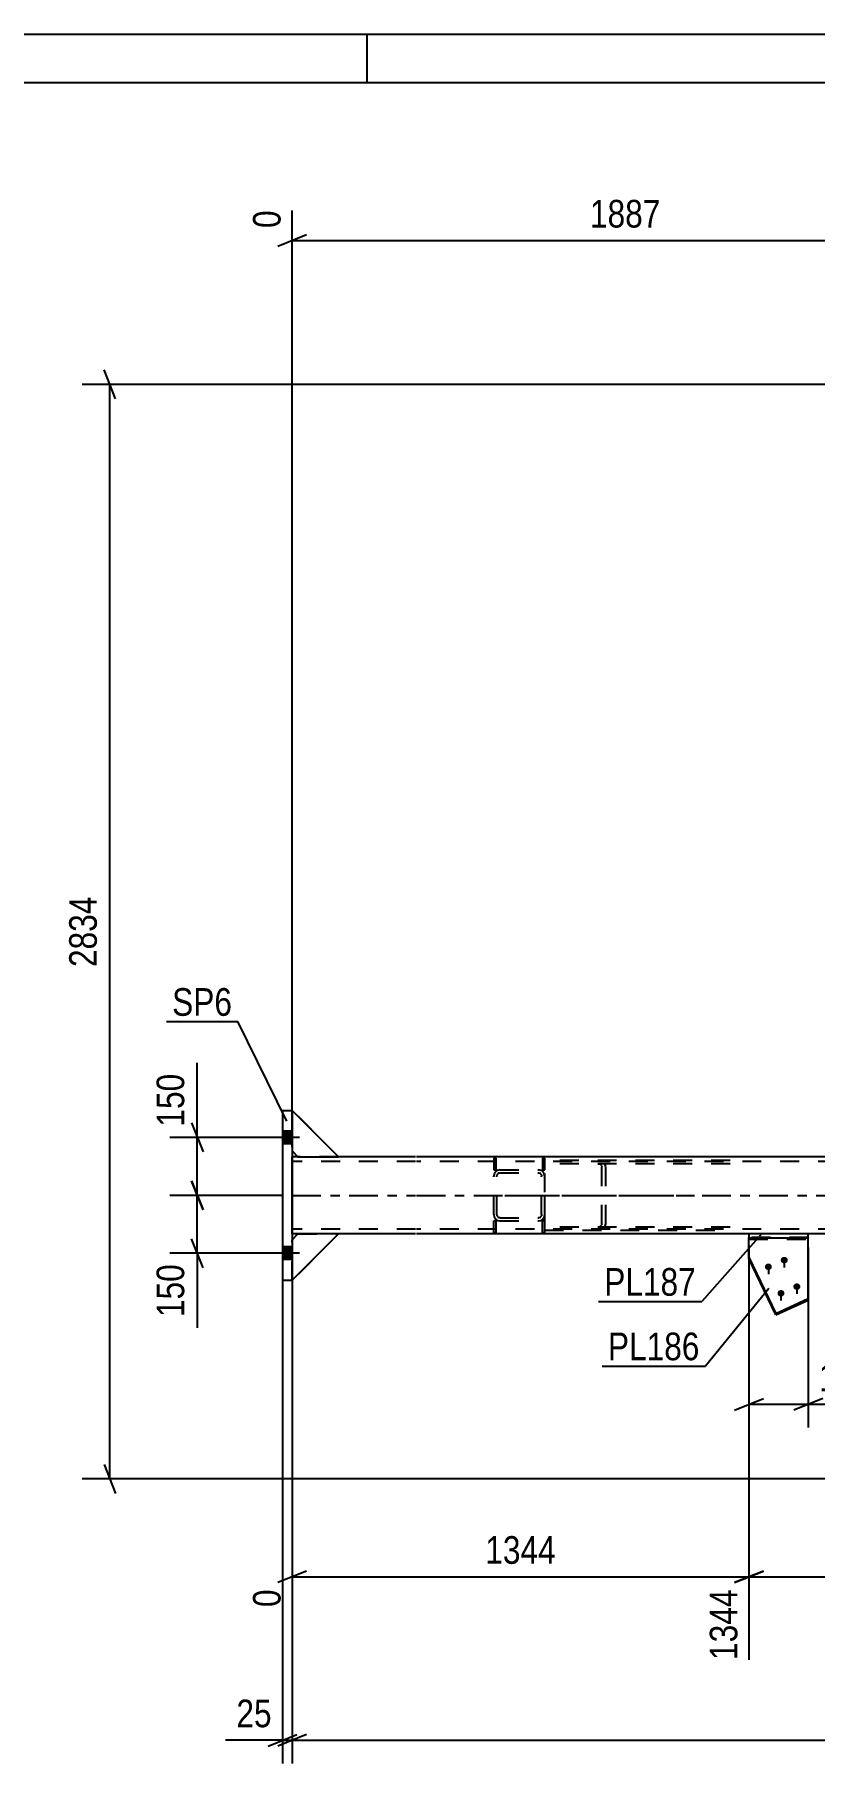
# Model space of a CAD drawing. Header units: millimetres. Extents: x -132 to 1057, y -569 to 272.
# Drawn here: x -27 to 53.8, y 92.6 to 271.7 of the extents above; entities that cross this region are included whole.
import ezdxf

# ---------------------------------------------------------------- set-up
doc = ezdxf.new("R2010")
doc.units = ezdxf.units.MM
doc.linetypes.add('DXK_LINE_DOT2', pattern=[3.9198, 1.9599, -1.9599])
doc.linetypes.add('DXK_LINE_DOT3', pattern=[5.9187, 2.979, -0.9799, 0.9799, -0.9799])
doc.styles.add('Arial Narrow', font='ARIALN.TTF', dxfattribs={"height": 0.2})

# ---------------------------------------------------------------- blocks, each defined once
blk = doc.blocks.new('Unknown-335479220-1133')
at = {"color": 5, "linetype": 'Continuous'}
for p, q in [((1057.45, 271.71), (-131.55, 271.71)), ((7.45, 266.71), (7.45, 271.71)), ((1052.45, 266.71), (-126.55, 266.71))]:
    blk.add_line(p, q, dxfattribs=at)
blk = doc.blocks.new('Part-335479220-5216 - 5061')
at = {"color": 2, "linetype": 'Continuous'}
for p, q in [((47.01, 147.46), (47.01, 147.06)), ((53.16, 147.46), (47.01, 147.46)), ((47.01, 147.06), (53.16, 147.06)), ((53.16, 147.06), (53.16, 147.46))]:
    blk.add_line(p, q, dxfattribs=at)
blk = doc.blocks.new('Part-335479220-5202 - 5061')
at = {"color": 7, "linetype": 'DXK_LINE_DOT2'}
for p, q in [((20.8, 148.82), (20.56, 148.82)), ((20.56, 147.62), (20.56, 148.82)), ((20.56, 147.62), (20.56, 148.82)), ((20.8, 147.62), (20.8, 148.82)), ((20.8, 147.62), (20.8, 148.82)), ((20.56, 147.62), (20.8, 147.62))]:
    blk.add_line(p, q, dxfattribs=at)
blk = doc.blocks.new('Part-335479220-5205 - 5061')
at = {"color": 7, "linetype": 'DXK_LINE_DOT2'}
for p, q in [((25.84, 155.3), (25.6, 155.3)), ((25.6, 155.3), (25.6, 154.1)), ((25.6, 155.3), (25.6, 154.1)), ((25.6, 154.1), (25.84, 154.1)), ((25.84, 154.1), (25.84, 155.3)), ((25.84, 154.1), (25.84, 155.3))]:
    blk.add_line(p, q, dxfattribs=at)
blk = doc.blocks.new('Part-335479220-5195 - 5061')
at = {"color": 2, "linetype": 'Continuous'}
for p, q in [((-0.34, 146.86), (0.26, 147.46)), ((4.46, 147.46), (-0.34, 142.66)), ((4.46, 147.46), (0.26, 147.46))]:
    blk.add_line(p, q, dxfattribs=at)
at = {"color": 7, "linetype": 'DXK_LINE_DOT2'}
blk.add_line((-0.34, 142.66), (-0.34, 146.86), dxfattribs=at)
blk = doc.blocks.new('Part-335479220-5221 - 5061')
at = {"color": 7, "linetype": 'DXK_LINE_DOT2'}
for p, q in [((4.46, 155.46), (-0.34, 160.26)), ((-0.34, 160.26), (-0.34, 156.06)), ((-0.34, 156.06), (0.26, 155.46)), ((0.26, 155.46), (4.46, 155.46))]:
    blk.add_line(p, q, dxfattribs=at)
blk = doc.blocks.new('Bolt-335479220-5157 - 5061')
at = {"linetype": 'Continuous'}
for points in [[(-1.34, 158.12), (-1.34, 156.8), (-0.34, 156.8), (-0.34, 158.12)], [(-1.34, 158.12), (-1.34, 156.8), (-0.34, 156.8), (-0.34, 158.12)], [(-1.34, 146.12), (-1.34, 144.8), (-0.34, 144.8), (-0.34, 146.12)], [(-1.34, 146.12), (-1.34, 144.8), (-0.34, 144.8), (-0.34, 146.12)]]:
    blk.add_hatch(color=1, dxfattribs=at).paths.add_polyline_path(points)
at = {"color": 1, "linetype": 'Continuous'}
for p, q in [((-0.34, 158.12), (-1.34, 158.12)), ((-0.34, 158.12), (-1.34, 158.12)), ((0.42, 157.46), (-4.34, 157.46)), ((0.42, 157.46), (-4.34, 157.46)), ((-0.34, 156.8), (-1.34, 156.8)), ((-0.34, 156.8), (-1.34, 156.8)), ((0.42, 145.46), (-4.34, 145.46)), ((0.42, 145.46), (-4.34, 145.46)), ((-0.34, 146.12), (-1.34, 146.12)), ((-0.34, 146.12), (-1.34, 146.12)), ((-0.34, 144.8), (-1.34, 144.8)), ((-0.34, 144.8), (-1.34, 144.8))]:
    blk.add_line(p, q, dxfattribs=at)
blk = doc.blocks.new('Part-335479220-5162 - 5061')
at = {"color": 7, "linetype": 'DXK_LINE_DOT2'}
for p, q in [((53.16, 147.08), (47.01, 147.08)), ((47.01, 147.08), (47.01, 147.06)), ((47.01, 147.06), (47.01, 147.08)), ((47.01, 146.91), (53.16, 146.91)), ((53.16, 147.08), (53.16, 147.06)), ((53.16, 147.06), (53.16, 147.08))]:
    blk.add_line(p, q, dxfattribs=at)
at = {"color": 2, "linetype": 'Continuous'}
for p, q in [((47.01, 144.9), (47.01, 147.06)), ((53.16, 140.61), (53.16, 147.06)), ((47.01, 145.06), (49.79, 139.23)), ((49.79, 139.07), (47.01, 144.9)), ((49.79, 139.23), (53.16, 140.77)), ((49.79, 139.07), (53.16, 140.61)), ((49.79, 139.23), (49.79, 139.07))]:
    blk.add_line(p, q, dxfattribs=at)
blk = doc.blocks.new('Bolt-335479220-5163 - 5061')
at = {"linetype": 'Continuous'}
for points in [[(50.67, 144.41), (50.59, 144.42), (50.52, 144.44), (50.45, 144.47), (50.4, 144.52), (50.35, 144.58), (50.32, 144.64), (50.31, 144.71), (50.31, 144.78), (50.32, 144.85), (50.35, 144.92), (50.4, 144.97), (50.45, 145.02), (50.52, 145.06), (50.59, 145.08), (50.67, 145.09), (50.74, 145.08), (50.81, 145.06), (50.88, 145.02), (50.93, 144.97), (50.98, 144.92), (51.01, 144.85), (51.02, 144.78), (51.02, 144.71), (51.01, 144.64), (50.98, 144.58), (50.93, 144.52), (50.88, 144.47), (50.81, 144.44), (50.74, 144.42)], [(49.02, 143.72), (48.95, 143.73), (48.88, 143.75), (48.81, 143.78), (48.76, 143.83), (48.71, 143.89), (48.68, 143.95), (48.66, 144.02), (48.66, 144.09), (48.68, 144.16), (48.71, 144.23), (48.76, 144.28), (48.81, 144.33), (48.88, 144.37), (48.95, 144.39), (49.02, 144.39), (49.1, 144.39), (49.17, 144.37), (49.23, 144.33), (49.29, 144.28), (49.33, 144.23), (49.37, 144.16), (49.38, 144.09), (49.38, 144.02), (49.37, 143.95), (49.33, 143.89), (49.29, 143.83), (49.23, 143.78), (49.17, 143.75), (49.1, 143.73)], [(50.33, 140.97), (50.26, 140.98), (50.18, 141), (50.12, 141.04), (50.06, 141.09), (50.02, 141.14), (49.99, 141.21), (49.97, 141.28), (49.97, 141.35), (49.99, 141.42), (50.02, 141.48), (50.06, 141.54), (50.12, 141.59), (50.18, 141.62), (50.26, 141.64), (50.33, 141.65), (50.41, 141.64), (50.48, 141.62), (50.54, 141.59), (50.6, 141.54), (50.64, 141.48), (50.67, 141.42), (50.69, 141.35), (50.69, 141.28), (50.67, 141.21), (50.64, 141.14), (50.6, 141.09), (50.54, 141.04), (50.48, 141), (50.41, 140.98)], [(51.97, 141.67), (51.9, 141.67), (51.83, 141.69), (51.76, 141.73), (51.71, 141.78), (51.66, 141.83), (51.63, 141.9), (51.62, 141.97), (51.62, 142.04), (51.63, 142.11), (51.66, 142.17), (51.71, 142.23), (51.76, 142.28), (51.83, 142.31), (51.9, 142.33), (51.97, 142.34), (52.05, 142.33), (52.12, 142.31), (52.19, 142.28), (52.24, 142.23), (52.29, 142.17), (52.32, 142.11), (52.33, 142.04), (52.33, 141.97), (52.32, 141.9), (52.29, 141.83), (52.24, 141.78), (52.19, 141.73), (52.12, 141.69), (52.05, 141.67)]]:
    blk.add_hatch(color=1, dxfattribs=at).paths.add_polyline_path(points)
at = {"color": 1, "linetype": 'Continuous'}
for p, q in [((49.02, 144.33), (49.02, 143.3)), ((50.67, 145.02), (50.67, 144)), ((50.33, 141.59), (50.33, 140.56)), ((51.97, 142.28), (51.97, 141.25))]:
    blk.add_line(p, q, dxfattribs=at)
blk = doc.blocks.new('Part-335479220-5198 - 5061')
at = {"color": 7, "linetype": 'DXK_LINE_DOT2'}
for p, q in [((-0.34, 146.86), (0.26, 147.46)), ((4.46, 147.46), (-0.34, 142.66)), ((0.26, 147.46), (4.46, 147.46)), ((-0.34, 142.66), (-0.34, 146.86))]:
    blk.add_line(p, q, dxfattribs=at)
blk = doc.blocks.new('Part-335479220-5206 - 5061')
at = {"color": 7, "linetype": 'DXK_LINE_DOT2'}
for p, q in [((25.84, 148.82), (25.6, 148.82)), ((25.6, 147.62), (25.6, 148.82)), ((25.6, 147.62), (25.6, 148.82)), ((25.84, 147.62), (25.84, 148.82)), ((25.84, 147.62), (25.84, 148.82)), ((25.6, 147.62), (25.84, 147.62))]:
    blk.add_line(p, q, dxfattribs=at)
blk = doc.blocks.new('Part-335479220-5207 - 5061')
at = {"color": 7, "linetype": 'DXK_LINE_DOT2'}
for p, q in [((20.8, 155.3), (20.56, 155.3)), ((20.56, 155.3), (20.56, 154.1)), ((20.56, 155.3), (20.56, 154.1)), ((20.56, 154.1), (20.8, 154.1)), ((20.8, 154.1), (20.8, 155.3)), ((20.8, 154.1), (20.8, 155.3))]:
    blk.add_line(p, q, dxfattribs=at)
blk = doc.blocks.new('Part-335479220-5238 - 5061')
at = {"color": 2, "linetype": 'Continuous'}
for p, q in [((4.46, 155.46), (-0.34, 160.26)), ((-0.34, 156.06), (0.26, 155.46)), ((0.26, 155.46), (4.46, 155.46))]:
    blk.add_line(p, q, dxfattribs=at)
at = {"color": 7, "linetype": 'DXK_LINE_DOT2'}
blk.add_line((-0.34, 160.26), (-0.34, 156.06), dxfattribs=at)
blk = doc.blocks.new('Part-335479220-5241 - 5061')
at = {"color": 7, "linetype": 'DXK_LINE_DOT2'}
for p, q in [((4.46, 155.46), (-0.34, 160.26)), ((-0.34, 160.26), (-0.34, 156.06)), ((-0.34, 156.06), (0.26, 155.46)), ((0.26, 155.46), (4.46, 155.46))]:
    blk.add_line(p, q, dxfattribs=at)
blk = doc.blocks.new('Part-335479220-5244 - 5061')
at = {"color": 7, "linetype": 'DXK_LINE_DOT2'}
for p, q in [((-0.34, 146.86), (0.26, 147.46)), ((4.46, 147.46), (-0.34, 142.66)), ((0.26, 147.46), (4.46, 147.46)), ((-0.34, 142.66), (-0.34, 146.86))]:
    blk.add_line(p, q, dxfattribs=at)
blk = doc.blocks.new('Part-335479220-5261 - 5061')
at = {"color": 2, "linetype": 'Continuous'}
for p, q in [((-1.34, 160.26), (-0.34, 160.26)), ((-1.34, 160.26), (-1.34, 142.66)), ((-0.34, 160.26), (-0.34, 142.66)), ((-1.34, 142.66), (-0.34, 142.66))]:
    blk.add_line(p, q, dxfattribs=at)
blk = doc.blocks.new('Part-335479220-5267 - 5061')
at = {"color": 7, "linetype": 'DXK_LINE_DOT2'}
for p, q in [((25.84, 147.86), (25.84, 155.06)), ((45.05, 155.06), (25.84, 155.06)), ((45.05, 154.74), (25.84, 154.74)), ((31.66, 155.01), (31.36, 155.06)), ((31.36, 154.74), (31.51, 154.71)), ((31.73, 154.54), (31.76, 154.42)), ((31.76, 148.5), (31.76, 154.42)), ((32.16, 154.42), (32.09, 154.66)), ((32.16, 148.5), (32.16, 154.42)), ((45.05, 148.18), (25.84, 148.18)), ((25.84, 147.86), (45.05, 147.86)), ((31.51, 148.2), (31.36, 148.18)), ((31.36, 147.86), (31.66, 147.9)), ((31.76, 148.5), (31.73, 148.37)), ((32.09, 148.25), (32.16, 148.5))]:
    blk.add_line(p, q, dxfattribs=at)
at = {"color": 7, "linetype": 'DXK_LINE_DOT3'}
blk.add_line((21.7, 151.46), (41.36, 151.46), dxfattribs=at)
at = {"color": 7, "linetype": 'DXK_LINE_DOT2'}
for centre, start, end in [((31.4, 154.36), 29.251, 73.2822), ((31.4, 148.55), 286.7178, 330.749)]:
    blk.add_arc(centre, 0.369, start, end, dxfattribs=at)
blk = doc.blocks.new('Part-335479220-5293 - 5061')
at = {"color": 7, "linetype": 'DXK_LINE_DOT2'}
for p, q in [((21.2, 154.1), (20.96, 154.05)), ((21.2, 154.1), (25.2, 154.1)), ((25.45, 154.05), (25.2, 154.1)), ((20.61, 153.7), (20.56, 153.46)), ((20.56, 149.46), (20.56, 153.46)), ((20.88, 153.46), (20.9, 153.58)), ((20.88, 149.46), (20.88, 153.46)), ((21.08, 153.75), (21.2, 153.78)), ((21.2, 153.78), (25.2, 153.78)), ((25.2, 153.78), (25.32, 153.75)), ((25.5, 153.58), (25.52, 153.46)), ((25.52, 149.46), (25.52, 153.46)), ((25.84, 153.46), (25.79, 153.7)), ((25.84, 149.46), (25.84, 153.46)), ((20.56, 149.46), (20.61, 149.21)), ((20.9, 149.33), (20.88, 149.46)), ((20.96, 148.86), (21.2, 148.82)), ((21.2, 149.14), (21.08, 149.16)), ((21.2, 149.14), (25.2, 149.14)), ((21.2, 148.82), (25.2, 148.82)), ((25.32, 149.16), (25.2, 149.14)), ((25.2, 148.82), (25.45, 148.86)), ((25.52, 149.46), (25.5, 149.33)), ((25.79, 149.21), (25.84, 149.46))]:
    blk.add_line(p, q, dxfattribs=at)
for centre, radius, start, end in [((21.2, 153.46), 0.64, 112.5, 157.5), ((25.2, 153.46), 0.64, 22.5, 67.5), ((21.2, 153.46), 0.32, 112.5, 157.5), ((25.2, 153.46), 0.32, 22.5, 67.5), ((21.2, 149.46), 0.64, 202.5, 247.5), ((21.2, 149.46), 0.32, 202.5, 247.5), ((25.2, 149.46), 0.32, 292.5, 337.5), ((25.2, 149.46), 0.64, 292.5, 337.5)]:
    blk.add_arc(centre, radius, start, end, dxfattribs=at)
blk = doc.blocks.new('Part-335479220-5317 - 5061')
at = {"color": 2, "linetype": 'Continuous'}
for p, q in [((0.26, 155.46), (-0.34, 155.46)), ((-0.34, 148.42), (-0.34, 154.5)), ((12.46, 155.46), (4.46, 155.46)), ((68.7, 155.46), (12.56, 155.46)), ((0.26, 147.46), (-0.34, 147.46)), ((12.46, 147.46), (4.46, 147.46)), ((47.01, 147.46), (12.56, 147.46)), ((68.7, 147.46), (53.16, 147.46))]:
    blk.add_line(p, q, dxfattribs=at)
at = {"color": 7, "linetype": 'DXK_LINE_DOT2'}
for p, q in [((-0.34, 154.5), (-0.34, 155.46)), ((-0.34, 155.46), (-0.34, 155.17)), ((12.46, 154.98), (-0.34, 154.98)), ((4.46, 155.46), (0.26, 155.46)), ((467.71, 154.98), (12.56, 154.98)), ((-0.34, 147.46), (-0.34, 148.42)), ((12.46, 147.94), (-0.34, 147.94)), ((4.46, 147.46), (0.26, 147.46)), ((467.71, 147.94), (12.56, 147.94)), ((53.16, 147.46), (47.01, 147.46))]:
    blk.add_line(p, q, dxfattribs=at)
at = {"color": 7, "linetype": 'DXK_LINE_DOT3'}
for p, q in [((-0.34, 151.46), (12.46, 151.46)), ((12.56, 151.46), (467.71, 151.46))]:
    blk.add_line(p, q, dxfattribs=at)
blk = doc.blocks.new('StraightDimension-335479220-11103 - 5061')
at = {"color": 7, "linetype": 'Continuous'}
for p, q in [((47.01, 145.99), (47.01, 103.33)), ((68.7, 126.13), (68.7, 103.33)), ((48.51, 112.54), (45.51, 111.34)), ((47.01, 111.94), (68.7, 111.94)), ((67.2, 111.34), (70.2, 112.54))]:
    blk.add_line(p, q, dxfattribs=at)
at = {"color": 0}
blk.add_wipeout([(61.2, 112.69), (61.2, 116.89), (54.51, 116.89), (54.51, 112.69)], dxfattribs=at)
at = {"color": 0, "linetype": 'Continuous'}
blk.add_wipeout([(68.1, 111.24), (63.9, 111.24), (63.9, 102.73), (68.1, 102.73)], dxfattribs=at)
at = {"color": 3, "style": 'Arial Narrow'}
blk.add_text('542', height=2.863, dxfattribs=at).set_placement((55.11, 113.29))
at = {"color": 3, "linetype": 'Continuous', "style": 'Arial Narrow'}
blk.add_text('1887', height=2.863, rotation=90.0002, dxfattribs=at).set_placement((67.5, 103.33))
blk = doc.blocks.new('StraightDimension-335479220-5410 - 5061')
at = {"color": 7, "linetype": 'Continuous'}
for p, q in [((47.01, 146.26), (47.01, 127.42)), ((53.16, 146.06), (53.16, 127.42)), ((45.51, 129.22), (48.51, 130.42)), ((47.01, 129.82), (53.16, 129.82)), ((54.66, 130.42), (51.66, 129.22))]:
    blk.add_line(p, q, dxfattribs=at)
at = {"color": 0}
blk.add_wipeout([(60.37, 130.57), (60.37, 134.77), (53.68, 134.77), (53.68, 130.57)], dxfattribs=at)
at = {"color": 7, "linetype": 'Continuous'}
blk.add_line((53.16, 129.82), (60.89, 129.82), dxfattribs=at)
blk.add_line((53.16, 129.82), (60.89, 129.82), dxfattribs=at)
at = {"color": 3, "style": 'Arial Narrow'}
blk.add_text('154', height=2.863, dxfattribs=at).set_placement((54.28, 131.17))
blk = doc.blocks.new('StraightDimension-335479220-5488 - 5061')
at = {"color": 7, "linetype": 'Continuous'}
for p, q in [((68.7, 235.98), (68.7, 258.98)), ((-0.34, 156.46), (-0.34, 253.49)), ((1.16, 250.97), (-1.84, 249.77)), ((67.2, 249.77), (70.2, 250.97)), ((-0.34, 250.37), (68.7, 250.37))]:
    blk.add_line(p, q, dxfattribs=at)
at = {"color": 0, "linetype": 'Continuous'}
for points in [[(68.1, 259.58), (63.9, 259.58), (63.9, 251.07), (68.1, 251.07)], [(-0.94, 254.09), (-5.14, 254.09), (-5.14, 251.07), (-0.94, 251.07)]]:
    blk.add_wipeout(points, dxfattribs=at)
at = {"color": 0}
blk.add_wipeout([(38.44, 251.12), (38.44, 255.32), (29.93, 255.32), (29.93, 251.12)], dxfattribs=at)
at = {"color": 3, "linetype": 'Continuous', "style": 'Arial Narrow'}
for s, height, p in [('1887', 2.863, (67.5, 251.67)), ('0', 2.86, (-1.54, 251.67))]:
    blk.add_text(s, height=height, rotation=90.0002, dxfattribs=at).set_placement(p)
at = {"color": 3, "style": 'Arial Narrow'}
blk.add_text('1887', height=2.863, dxfattribs=at).set_placement((30.53, 251.72))
blk = doc.blocks.new('StraightDimension-335479220-5550 - 5061')
at = {"color": 7, "linetype": 'Continuous'}
for p, q in [((-18.64, 233.96), (-19.84, 236.96)), ((210.93, 235.46), (-22.09, 235.46)), ((-19.24, 122.08), (-19.24, 235.46)), ((-19.84, 123.58), (-18.64, 120.58)), ((76.2, 122.08), (-22.09, 122.08))]:
    blk.add_line(p, q, dxfattribs=at)
at = {"color": 0}
blk.add_wipeout([(-19.99, 183.03), (-24.19, 183.03), (-24.19, 174.51), (-19.99, 174.51)], dxfattribs=at)
at = {"color": 3, "style": 'Arial Narrow'}
blk.add_text('2834', height=2.863, rotation=90.0002, dxfattribs=at).set_placement((-20.59, 175.11))
blk = doc.blocks.new('StraightDimension-335479220-11104 - 5061')
at = {"color": 7, "linetype": 'Continuous'}
for p, q in [((-0.34, 146.46), (-0.34, 108.81)), ((47.01, 145.99), (47.01, 103.33)), ((1.16, 112.54), (-1.84, 111.34)), ((-0.34, 111.94), (47.01, 111.94)), ((45.51, 111.34), (48.51, 112.54))]:
    blk.add_line(p, q, dxfattribs=at)
at = {"color": 0}
blk.add_wipeout([(27.59, 112.69), (27.59, 116.89), (19.08, 116.89), (19.08, 112.69)], dxfattribs=at)
at = {"color": 0, "linetype": 'Continuous'}
for points in [[(-0.94, 111.24), (-5.14, 111.24), (-5.14, 108.21), (-0.94, 108.21)], [(46.41, 111.24), (42.21, 111.24), (42.21, 102.73), (46.41, 102.73)]]:
    blk.add_wipeout(points, dxfattribs=at)
at = {"color": 3, "style": 'Arial Narrow'}
blk.add_text('1344', height=2.863, dxfattribs=at).set_placement((19.68, 113.29))
at = {"color": 3, "linetype": 'Continuous', "style": 'Arial Narrow'}
for s, height, p in [('0', 2.86, (-1.54, 108.81)), ('1344', 2.863, (45.81, 103.33))]:
    blk.add_text(s, height=height, rotation=90.0002, dxfattribs=at).set_placement(p)
blk = doc.blocks.new('StraightDimension-335479220-11182 - 5061')
at = {"color": 7, "linetype": 'Continuous'}
for p, q in [((-0.34, 159.26), (-0.34, 92.61)), ((1.16, 95.61), (-1.84, 94.41)), ((-0.34, 95.01), (496.96, 95.01))]:
    blk.add_line(p, q, dxfattribs=at)
blk = doc.blocks.new('StraightDimension-335479220-11183 - 5061')
at = {"color": 7, "linetype": 'Continuous'}
for p, q in [((-1.34, 159.26), (-1.34, 92.61)), ((-0.34, 159.26), (-0.34, 92.61)), ((-2.84, 94.41), (0.16, 95.61)), ((1.16, 95.61), (-1.84, 94.41)), ((-1.34, 95.01), (-0.34, 95.01))]:
    blk.add_line(p, q, dxfattribs=at)
at = {"color": 0}
blk.add_wipeout([(-1.86, 95.76), (-1.86, 99.96), (-6.72, 99.96), (-6.72, 95.76)], dxfattribs=at)
at = {"color": 7, "linetype": 'Continuous'}
blk.add_line((-1.34, 95.01), (-7.25, 95.01), dxfattribs=at)
blk.add_line((-1.34, 95.01), (-7.25, 95.01), dxfattribs=at)
at = {"color": 3, "style": 'Arial Narrow'}
blk.add_text('25', height=2.863, dxfattribs=at).set_placement((-6.12, 96.36))
blk = doc.blocks.new('StraightDimension-335479220-11358 - 5061')
at = {"color": 7, "linetype": 'Continuous'}
for p, q in [((-10.78, 158.96), (-9.58, 155.96)), ((-3.27, 157.46), (-13.03, 157.46)), ((-10.18, 151.46), (-10.18, 157.46)), ((-9.58, 149.96), (-10.78, 152.96)), ((-1.34, 151.46), (-13.03, 151.46))]:
    blk.add_line(p, q, dxfattribs=at)
at = {"color": 0}
blk.add_wipeout([(-10.93, 164.66), (-15.13, 164.66), (-15.13, 157.98), (-10.93, 157.98)], dxfattribs=at)
at = {"color": 7, "linetype": 'Continuous'}
blk.add_line((-10.18, 157.46), (-10.18, 165.19), dxfattribs=at)
blk.add_line((-10.18, 157.46), (-10.18, 165.19), dxfattribs=at)
at = {"color": 3, "style": 'Arial Narrow'}
blk.add_text('150', height=2.863, rotation=90.0002, dxfattribs=at).set_placement((-11.53, 158.58))
blk = doc.blocks.new('StraightDimension-335479220-11359 - 5061')
at = {"color": 7, "linetype": 'Continuous'}
for p, q in [((-10.78, 152.96), (-9.58, 149.96)), ((-1.34, 151.46), (-13.03, 151.46)), ((-10.18, 145.46), (-10.18, 151.46)), ((-9.58, 143.96), (-10.78, 146.96)), ((-3.66, 145.46), (-13.03, 145.46))]:
    blk.add_line(p, q, dxfattribs=at)
at = {"color": 0}
blk.add_wipeout([(-10.93, 144.93), (-15.13, 144.93), (-15.13, 138.25), (-10.93, 138.25)], dxfattribs=at)
at = {"color": 7, "linetype": 'Continuous'}
blk.add_line((-10.18, 145.46), (-10.18, 137.72), dxfattribs=at)
blk.add_line((-10.18, 145.46), (-10.18, 137.72), dxfattribs=at)
at = {"color": 3, "style": 'Arial Narrow'}
blk.add_text('150', height=2.863, rotation=90.0002, dxfattribs=at).set_placement((-11.53, 138.85))
blk = doc.blocks.new('Mark-335479220-5158 - 5061')
at = {"color": 0}
blk.add_wipeout([(41.89, 134.38), (41.89, 137.38), (32.39, 137.38), (32.39, 134.38)], dxfattribs=at)
blk.add_wipeout([(41.89, 134.38), (41.89, 137.38), (32.39, 137.38), (32.39, 134.38)], dxfattribs=at)
at = {"color": 30, "linetype": 'Continuous'}
for p in [(49.07, 141.82), (31.79, 133.78)]:
    blk.add_line(p, (42.49, 133.78), dxfattribs=at)
at = {"color": 3, "style": 'Arial Narrow'}
blk.add_text('PL186', height=2.863, dxfattribs=at).set_placement((32.39, 134.38))
blk = doc.blocks.new('Mark-335479220-5212 - 5061')
at = {"color": 0}
blk.add_wipeout([(41.51, 141.06), (41.51, 144.06), (32.01, 144.06), (32.01, 141.06)], dxfattribs=at)
blk.add_wipeout([(41.51, 141.06), (41.51, 144.06), (32.01, 144.06), (32.01, 141.06)], dxfattribs=at)
at = {"color": 30, "linetype": 'Continuous'}
for p in [(48.25, 147.36), (31.41, 140.46)]:
    blk.add_line(p, (42.11, 140.46), dxfattribs=at)
at = {"color": 3, "style": 'Arial Narrow'}
blk.add_text('PL187', height=2.863, dxfattribs=at).set_placement((32.01, 141.06))
blk = doc.blocks.new('Mark-335479220-5257 - 5061')
at = {"color": 0}
blk.add_wipeout([(-6.56, 170.06), (-6.56, 173.06), (-12.78, 173.06), (-12.78, 170.06)], dxfattribs=at)
blk.add_wipeout([(-6.56, 170.06), (-6.56, 173.06), (-12.78, 173.06), (-12.78, 170.06)], dxfattribs=at)
at = {"color": 30, "linetype": 'Continuous'}
for p in [(-13.38, 169.46), (-0.88, 159.16)]:
    blk.add_line(p, (-5.96, 169.46), dxfattribs=at)
at = {"color": 3, "style": 'Arial Narrow'}
blk.add_text('SP6', height=2.863, dxfattribs=at).set_placement((-12.78, 170.06))

msp = doc.modelspace()

# ---------------------------------------------------------------- block references
for name in ['Unknown-335479220-1133', 'Part-335479220-5261 - 5061', 'Part-335479220-5221 - 5061', 'Part-335479220-5238 - 5061', 'Part-335479220-5241 - 5061', 'Bolt-335479220-5157 - 5061', 'Part-335479220-5317 - 5061', 'Part-335479220-5207 - 5061', 'Part-335479220-5293 - 5061', 'Part-335479220-5267 - 5061', 'Part-335479220-5205 - 5061', 'Part-335479220-5202 - 5061', 'Part-335479220-5206 - 5061', 'Part-335479220-5195 - 5061', 'Part-335479220-5198 - 5061', 'Part-335479220-5244 - 5061', 'Part-335479220-5216 - 5061', 'Part-335479220-5162 - 5061', 'Bolt-335479220-5163 - 5061']:
    msp.add_blockref(name, (0, 0))

# ---------------------------------------------------------------- next in the draw order: block references
for name in ['StraightDimension-335479220-5488 - 5061', 'StraightDimension-335479220-11103 - 5061']:
    msp.add_blockref(name, (0, 0))

# ---------------------------------------------------------------- next in the draw order: block references
msp.add_blockref('StraightDimension-335479220-5410 - 5061', (0, 0))

# ---------------------------------------------------------------- next in the draw order: block references
msp.add_blockref('StraightDimension-335479220-5550 - 5061', (0, 0))

# ---------------------------------------------------------------- next in the draw order: block references
msp.add_blockref('StraightDimension-335479220-11104 - 5061', (0, 0))

# ---------------------------------------------------------------- next in the draw order: block references
msp.add_blockref('StraightDimension-335479220-11182 - 5061', (0, 0))

# ---------------------------------------------------------------- next in the draw order: block references
for name in ['StraightDimension-335479220-11183 - 5061', 'Mark-335479220-5158 - 5061']:
    msp.add_blockref(name, (0, 0))

# ---------------------------------------------------------------- next in the draw order: block references
for name in ['StraightDimension-335479220-11358 - 5061', 'Mark-335479220-5212 - 5061']:
    msp.add_blockref(name, (0, 0))

# ---------------------------------------------------------------- next in the draw order: block references
for name in ['Mark-335479220-5257 - 5061', 'StraightDimension-335479220-11359 - 5061']:
    msp.add_blockref(name, (0, 0))

doc.saveas('drawing.dxf')
